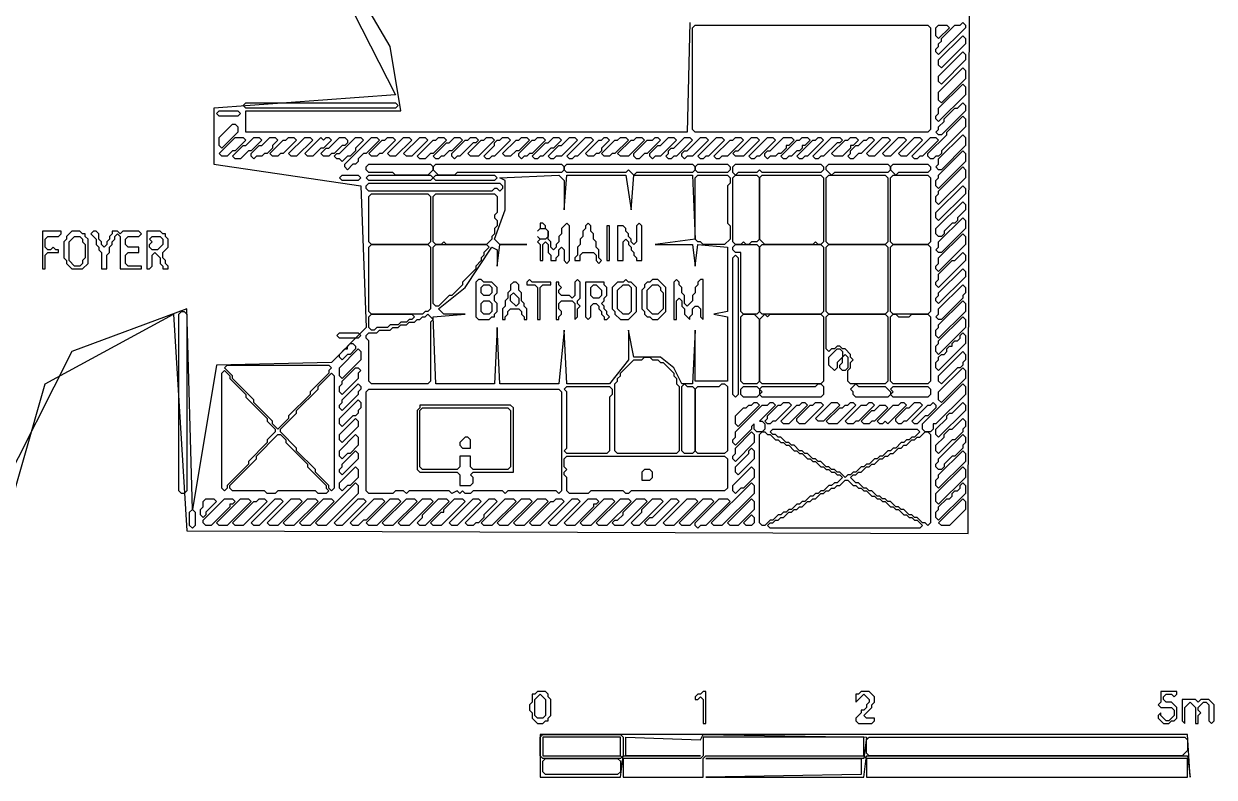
# Model space of a CAD drawing. Header units: metres. Extents: x 53 to 990, y 46 to 960.
# Drawn here: x 545 to 990, y 46 to 327.5 of the extents above; entities that cross this region are included whole.
import ezdxf

# ---------------------------------------------------------------- set-up
doc = ezdxf.new("R2010")
doc.units = ezdxf.units.M
doc.layers.add('A-FURN', color=2, linetype='Continuous')
doc.layers.add('A-WALL', color=1, linetype='Continuous')

msp = doc.modelspace()

# ---------------------------------------------------------------- linework, layer by layer
at = {"layer": 'A-FURN'}
for points in [[(139, 960), (138, 401), (229, 399), (231, 317), (242, 326), (245, 317), (246, 401), (292, 402), (293, 201), (442, 199), (441, 153), (247, 152), (246, 208), (234, 195), (241, 207), (231, 207), (230, 139), (537, 137), (553, 193), (601, 219), (606, 138), (898, 137), (900, 959), (139, 960)], [(884, 655), (883, 563), (782, 565), (780, 520), (616, 520), (616, 357), (662, 344), (684, 301), (616, 296), (616, 275), (671, 267), (673, 214), (660, 201), (617, 200), (608, 146), (606, 221), (563, 205), (536, 152)], [(794, 328), (793, 287), (628, 287), (628, 295), (686, 295), (682, 319), (672, 336)], [(795, 326), (796, 327), (883, 327), (884, 326), (884, 288), (883, 287), (796, 287), (795, 288), (795, 326)], [(896, 328), (897, 327), (897, 326), (887, 316), (886, 317), (886, 318), (887, 319), (887, 320), (888, 321), (888, 322), (893, 327), (895, 327), (896, 328)], [(886, 323), (886, 326), (887, 327), (890, 327), (891, 326), (887, 322), (886, 323)], [(896, 323), (897, 322), (897, 320), (888, 311), (887, 312), (887, 314), (896, 323)], [(896, 317), (897, 316), (897, 314), (888, 305), (887, 306), (887, 308), (896, 317)], [(896, 311), (897, 310), (897, 307), (888, 298), (887, 299), (887, 302), (896, 311)], [(896, 305), (897, 304), (897, 301), (887, 291), (886, 292), (886, 293), (887, 294), (887, 296), (896, 305)], [(617, 294), (618, 295), (625, 295), (626, 294), (625, 293), (618, 293), (617, 294)], [(627, 297), (628, 298), (684, 298), (685, 297), (684, 296), (628, 296), (627, 297)], [(896, 298), (897, 297), (897, 295), (888, 286), (887, 286), (886, 287), (887, 288), (887, 289), (889, 291), (889, 292), (893, 296), (894, 296), (896, 298)], [(624, 290), (625, 289), (625, 287), (619, 281), (618, 282), (618, 285), (623, 290), (624, 290)], [(896, 293), (897, 292), (897, 289), (888, 280), (888, 279), (887, 278), (886, 278), (885, 277), (884, 277), (883, 278), (883, 279), (890, 286), (890, 287), (896, 293)], [(628, 284), (624, 280), (623, 280), (621, 278), (619, 278), (618, 279), (624, 285), (627, 285), (628, 284)], [(634, 284), (630, 280), (629, 280), (626, 277), (624, 277), (623, 278), (627, 282), (628, 282), (631, 285), (633, 285), (634, 284)], [(640, 284), (638, 282), (638, 281), (636, 279), (635, 279), (634, 278), (632, 278), (631, 277), (630, 278), (630, 279), (633, 282), (634, 282), (637, 285), (639, 285), (640, 284)], [(647, 284), (642, 279), (641, 279), (640, 278), (638, 278), (637, 279), (642, 284), (643, 284), (644, 285), (646, 285), (647, 284)], [(653, 284), (647, 278), (645, 278), (644, 279), (650, 285), (652, 285), (653, 284)], [(660, 284), (657, 281), (656, 281), (653, 278), (651, 278), (650, 279), (656, 285), (657, 284), (658, 285), (659, 285), (660, 284)], [(666, 284), (666, 283), (665, 282), (664, 282), (661, 279), (660, 279), (659, 278), (657, 278), (656, 279), (658, 281), (659, 281), (663, 285), (665, 285), (666, 284)], [(672, 284), (669, 281), (669, 280), (667, 278), (666, 278), (664, 276), (663, 277), (662, 277), (661, 278), (662, 279), (663, 279), (669, 285), (671, 285), (672, 284)], [(677, 285), (678, 284), (673, 279), (672, 279), (670, 277), (670, 276), (669, 275), (668, 275), (666, 273), (665, 274), (665, 275), (675, 285), (677, 285)], [(684, 284), (679, 279), (678, 279), (677, 278), (675, 278), (674, 279), (679, 284), (680, 284), (681, 285), (683, 285), (684, 284)], [(690, 284), (684, 278), (682, 278), (681, 279), (687, 285), (689, 285), (690, 284)], [(696, 284), (690, 278), (688, 278), (687, 279), (693, 285), (695, 285), (696, 284)], [(703, 284), (698, 279), (697, 279), (695, 277), (693, 277), (692, 278), (698, 284), (699, 284), (700, 285), (702, 285), (703, 284)], [(709, 284), (705, 280), (704, 280), (702, 278), (701, 278), (700, 277), (699, 277), (698, 278), (703, 283), (704, 283), (706, 285), (708, 285), (709, 284)], [(715, 284), (714, 283), (713, 283), (708, 278), (707, 278), (706, 277), (705, 278), (705, 279), (710, 284), (711, 284), (712, 285), (714, 285), (715, 284)], [(721, 284), (715, 278), (712, 278), (711, 279), (716, 284), (717, 284), (718, 285), (720, 285), (721, 284)], [(727, 284), (721, 278), (720, 278), (719, 277), (718, 277), (717, 278), (721, 282), (721, 283), (722, 284), (723, 284), (724, 285), (726, 285), (727, 284)], [(734, 284), (730, 280), (729, 280), (727, 278), (725, 278), (724, 279), (729, 284), (730, 284), (731, 285), (733, 285), (734, 284)], [(740, 284), (735, 279), (734, 279), (733, 278), (732, 278), (731, 277), (730, 278), (730, 279), (735, 284), (736, 284), (737, 285), (739, 285), (740, 284)], [(746, 284), (743, 281), (742, 281), (739, 278), (738, 278), (737, 277), (736, 277), (735, 278), (740, 283), (741, 283), (743, 285), (745, 285), (746, 284)], [(752, 284), (746, 278), (744, 278), (743, 277), (742, 277), (741, 278), (745, 282), (746, 282), (749, 285), (751, 285), (752, 284)], [(758, 284), (752, 278), (751, 278), (750, 277), (749, 277), (748, 278), (755, 285), (757, 285), (758, 284)], [(764, 284), (761, 281), (761, 280), (760, 279), (759, 279), (758, 278), (756, 278), (755, 279), (760, 284), (761, 284), (762, 285), (763, 285), (764, 284)], [(771, 284), (766, 279), (765, 279), (764, 278), (762, 278), (761, 279), (766, 284), (767, 284), (768, 285), (770, 285), (771, 284)], [(777, 284), (771, 278), (768, 278), (767, 279), (772, 284), (773, 284), (774, 285), (776, 285), (777, 284)], [(783, 284), (778, 279), (777, 279), (775, 277), (774, 277), (773, 278), (773, 279), (778, 284), (780, 284), (781, 285), (782, 285), (783, 284)], [(789, 284), (783, 278), (781, 278), (780, 277), (779, 278), (779, 279), (782, 282), (783, 282), (786, 285), (788, 285), (789, 284)], [(795, 284), (789, 278), (788, 278), (787, 277), (786, 277), (785, 278), (786, 279), (786, 280), (787, 281), (788, 281), (792, 285), (794, 285), (795, 284)], [(801, 284), (795, 278), (793, 278), (792, 277), (791, 278), (791, 279), (792, 280), (793, 280), (798, 285), (800, 285), (801, 284)], [(807, 284), (801, 278), (800, 278), (799, 277), (798, 277), (797, 278), (804, 285), (806, 285), (807, 284)], [(814, 284), (808, 278), (806, 278), (805, 277), (804, 277), (803, 278), (809, 284), (810, 284), (811, 285), (813, 285), (814, 284)], [(820, 284), (814, 278), (811, 278), (810, 279), (811, 280), (812, 280), (817, 285), (819, 285), (820, 284)], [(826, 284), (820, 278), (819, 278), (818, 277), (817, 277), (816, 278), (823, 285), (825, 285), (826, 284)], [(833, 284), (831, 282), (830, 282), (830, 281), (828, 279), (827, 279), (826, 278), (824, 278), (823, 277), (822, 278), (822, 279), (823, 280), (824, 280), (829, 285), (832, 285), (833, 284)], [(839, 284), (837, 282), (836, 282), (836, 281), (835, 280), (834, 280), (832, 278), (831, 278), (830, 277), (829, 277), (828, 278), (834, 284), (835, 284), (836, 285), (838, 285), (839, 284)], [(844, 284), (838, 278), (837, 278), (836, 277), (835, 277), (834, 278), (840, 284), (841, 284), (842, 285), (843, 285), (844, 284)], [(851, 284), (850, 283), (849, 283), (844, 278), (843, 278), (842, 277), (841, 277), (840, 278), (847, 285), (850, 285), (851, 284)], [(857, 284), (855, 282), (854, 282), (854, 281), (851, 278), (848, 278), (847, 279), (852, 284), (853, 284), (854, 285), (856, 285), (857, 284)], [(863, 284), (858, 279), (857, 279), (855, 277), (854, 277), (853, 278), (854, 279), (854, 280), (856, 282), (857, 282), (859, 284), (860, 284), (861, 285), (862, 285), (863, 284)], [(869, 284), (863, 278), (861, 278), (860, 279), (866, 285), (868, 285), (869, 284)], [(875, 284), (869, 278), (867, 278), (866, 279), (872, 285), (874, 285), (875, 284)], [(881, 284), (875, 278), (873, 278), (872, 279), (878, 285), (880, 285), (881, 284)], [(887, 284), (881, 278), (880, 278), (879, 277), (878, 277), (877, 278), (884, 285), (886, 285), (887, 284)], [(896, 286), (897, 285), (897, 282), (888, 273), (887, 273), (886, 274), (887, 275), (887, 277), (896, 286)], [(896, 280), (897, 279), (897, 276), (887, 266), (886, 267), (886, 269), (887, 270), (887, 271), (896, 280)], [(673, 274), (674, 275), (697, 275), (698, 274), (698, 273), (696, 271), (684, 271), (683, 272), (674, 272), (673, 273), (673, 274)], [(698, 274), (699, 275), (746, 275), (747, 274), (747, 273), (746, 272), (707, 272), (706, 271), (700, 271), (698, 273), (698, 274)], [(747, 274), (748, 275), (795, 275), (796, 274), (796, 273), (795, 272), (774, 272), (773, 271), (771, 273), (770, 272), (748, 272), (747, 273), (747, 274)], [(796, 274), (797, 275), (808, 275), (809, 274), (809, 273), (808, 272), (797, 272), (796, 273), (796, 274)], [(810, 272), (810, 274), (811, 275), (843, 275), (844, 274), (844, 273), (843, 272), (821, 272), (820, 273), (819, 272), (812, 272), (811, 271), (810, 272)], [(845, 274), (846, 275), (868, 275), (869, 274), (869, 273), (868, 272), (848, 272), (847, 271), (845, 273), (845, 274)], [(869, 274), (870, 275), (883, 275), (884, 274), (884, 273), (883, 272), (872, 272), (871, 271), (869, 273), (869, 274)], [(896, 274), (897, 273), (897, 270), (887, 260), (886, 261), (886, 263), (887, 264), (887, 265), (896, 274)], [(663, 270), (664, 271), (670, 271), (671, 270), (670, 269), (664, 269), (663, 270)], [(673, 270), (674, 271), (697, 271), (698, 270), (697, 269), (674, 269), (673, 270)], [(673, 267), (674, 268), (723, 268), (724, 267), (724, 266), (723, 265), (722, 266), (721, 266), (720, 265), (674, 265), (673, 266), (673, 267)], [(723, 270), (745, 271), (747, 269), (747, 258), (748, 271), (770, 271), (772, 258), (773, 271), (795, 271), (796, 247), (781, 245), (795, 245), (796, 237), (797, 245), (808, 244), (808, 220), (803, 219), (808, 218), (808, 194), (796, 194), (796, 213), (795, 193), (791, 193), (788, 199), (783, 203), (773, 203), (771, 213), (771, 202), (764, 193), (748, 193), (747, 213), (745, 193), (723, 193), (722, 214), (721, 193), (699, 193), (698, 218), (710, 219), (702, 219), (700, 221), (710, 229), (720, 244), (722, 243), (722, 237), (723, 245), (733, 245), (723, 245), (721, 247), (725, 258), (725, 269), (723, 270)], [(698, 270), (699, 271), (721, 271), (722, 270), (721, 269), (699, 269), (698, 270)], [(797, 271), (808, 271), (809, 270), (809, 268), (808, 267), (808, 253), (809, 252), (809, 247), (807, 245), (799, 245), (798, 246), (797, 246), (796, 247), (796, 270), (797, 271)], [(811, 271), (819, 271), (820, 270), (820, 247), (819, 246), (817, 246), (816, 245), (815, 245), (814, 246), (813, 245), (811, 245), (810, 246), (810, 270), (811, 271)], [(821, 271), (843, 271), (844, 270), (844, 246), (843, 245), (842, 245), (841, 246), (840, 245), (822, 245), (820, 247), (820, 270), (821, 271)], [(846, 271), (867, 271), (868, 270), (868, 246), (867, 245), (846, 245), (845, 246), (845, 270), (846, 271)], [(870, 271), (883, 271), (884, 270), (884, 246), (883, 245), (870, 245), (869, 246), (869, 270), (870, 271)], [(896, 267), (897, 266), (897, 264), (887, 254), (886, 255), (886, 257), (896, 267)], [(674, 263), (675, 264), (696, 264), (697, 263), (697, 246), (696, 245), (675, 245), (674, 246), (674, 263)], [(698, 263), (699, 264), (721, 264), (722, 263), (722, 257), (721, 256), (721, 255), (722, 254), (722, 252), (721, 251), (721, 249), (720, 248), (720, 247), (718, 245), (703, 245), (702, 246), (701, 245), (699, 245), (698, 246), (698, 263)], [(896, 261), (897, 260), (897, 258), (894, 255), (894, 254), (893, 253), (892, 253), (889, 250), (889, 249), (888, 248), (887, 248), (886, 249), (886, 251), (896, 261)], [(896, 255), (897, 254), (897, 251), (888, 242), (887, 242), (886, 243), (887, 244), (887, 246), (896, 255)], [(559, 250), (552, 250), (552, 236), (553, 236), (553, 241), (554, 242), (558, 242), (558, 243), (557, 243), (556, 244), (555, 243), (554, 243), (553, 244), (553, 247), (554, 248), (558, 248), (559, 249), (559, 250)], [(563, 250), (561, 248), (561, 247), (560, 246), (560, 240), (561, 239), (561, 238), (563, 236), (567, 236), (569, 238), (569, 247), (568, 248), (568, 249), (567, 249), (566, 250), (563, 250)], [(570, 249), (572, 247), (572, 245), (573, 244), (573, 243), (574, 242), (574, 236), (576, 236), (576, 241), (577, 242), (577, 244), (578, 245), (578, 246), (579, 247), (579, 248), (580, 249), (581, 248), (581, 236), (589, 236), (589, 237), (584, 237), (583, 238), (583, 241), (584, 242), (588, 242), (588, 244), (584, 244), (583, 245), (583, 247), (584, 248), (588, 248), (589, 249), (588, 250), (582, 250), (581, 249), (580, 250), (578, 250), (578, 249), (577, 248), (577, 247), (576, 246), (576, 245), (575, 244), (574, 245), (574, 246), (573, 247), (573, 249), (572, 250), (571, 250), (570, 249)], [(591, 250), (591, 236), (592, 236), (593, 237), (593, 241), (594, 242), (596, 240), (596, 238), (597, 237), (597, 236), (599, 236), (599, 237), (598, 238), (598, 239), (597, 240), (597, 242), (599, 244), (599, 247), (598, 248), (598, 249), (597, 249), (596, 250), (591, 250)], [(738, 253), (738, 251), (737, 250), (738, 251), (740, 251), (741, 250), (741, 248), (740, 247), (738, 247), (737, 248), (738, 247), (737, 246), (738, 245), (738, 239), (739, 239), (739, 245), (740, 246), (741, 245), (741, 242), (742, 241), (742, 239), (744, 239), (744, 240), (745, 241), (745, 243), (746, 244), (747, 243), (747, 239), (748, 238), (749, 239), (749, 252), (748, 253), (746, 251), (746, 249), (745, 248), (745, 246), (744, 245), (744, 244), (743, 243), (742, 244), (742, 246), (741, 247), (741, 250), (740, 251), (740, 252), (739, 253), (738, 253)], [(756, 253), (755, 252), (755, 251), (754, 250), (754, 248), (753, 247), (753, 245), (752, 244), (752, 241), (751, 240), (751, 239), (753, 239), (753, 241), (754, 242), (758, 242), (759, 241), (759, 239), (760, 238), (761, 239), (760, 240), (760, 243), (759, 244), (759, 246), (758, 247), (758, 249), (757, 250), (757, 252), (756, 253)], [(763, 252), (763, 239), (764, 239), (764, 252), (763, 252)], [(775, 253), (774, 252), (774, 246), (773, 245), (772, 246), (772, 247), (771, 248), (771, 249), (770, 250), (770, 251), (769, 252), (767, 252), (767, 239), (769, 239), (769, 246), (770, 247), (771, 246), (771, 245), (772, 244), (772, 243), (773, 242), (773, 241), (774, 240), (774, 239), (776, 239), (776, 252), (775, 253)], [(564, 248), (566, 248), (567, 247), (567, 246), (568, 245), (568, 240), (567, 239), (567, 238), (566, 237), (564, 237), (562, 239), (562, 246), (564, 248)], [(592, 247), (593, 248), (596, 248), (597, 247), (597, 245), (595, 243), (593, 243), (592, 244), (592, 245), (593, 246), (592, 247)], [(675, 245), (696, 245), (697, 244), (697, 221), (696, 220), (695, 220), (694, 219), (675, 219), (674, 220), (674, 244), (675, 245)], [(718, 245), (719, 244), (717, 242), (717, 241), (716, 240), (716, 239), (714, 237), (714, 236), (709, 231), (709, 230), (705, 226), (704, 226), (700, 222), (699, 222), (698, 223), (698, 244), (699, 245), (718, 245)], [(811, 245), (819, 245), (820, 244), (820, 220), (819, 219), (814, 219), (813, 220), (813, 242), (811, 242), (810, 243), (810, 244), (811, 245)], [(821, 245), (843, 245), (844, 244), (844, 220), (843, 219), (821, 219), (820, 220), (820, 244), (821, 245)], [(846, 245), (867, 245), (868, 244), (868, 220), (867, 219), (846, 219), (845, 220), (845, 244), (846, 245)], [(870, 245), (883, 245), (884, 244), (884, 220), (883, 219), (870, 219), (869, 220), (869, 244), (870, 245)], [(896, 249), (897, 248), (897, 245), (887, 235), (886, 236), (886, 237), (887, 238), (887, 240), (896, 249)], [(811, 241), (812, 240), (812, 189), (811, 188), (810, 189), (810, 240), (811, 241)], [(896, 242), (897, 241), (897, 239), (887, 229), (886, 230), (886, 231), (887, 232), (887, 234), (892, 239), (893, 239), (896, 242)], [(896, 236), (897, 235), (897, 233), (887, 223), (886, 224), (886, 225), (887, 226), (887, 227), (896, 236)], [(715, 232), (714, 231), (714, 218), (715, 217), (719, 217), (720, 218), (721, 218), (721, 219), (722, 220), (722, 223), (721, 224), (721, 226), (722, 227), (722, 229), (720, 231), (717, 231), (716, 232), (715, 232)], [(734, 232), (733, 231), (733, 230), (736, 230), (737, 229), (737, 217), (738, 217), (738, 229), (739, 230), (742, 230), (742, 231), (735, 231), (734, 232)], [(752, 232), (751, 231), (751, 226), (750, 225), (749, 226), (746, 226), (745, 227), (745, 228), (746, 229), (745, 230), (745, 231), (744, 231), (744, 217), (745, 217), (745, 218), (746, 219), (746, 220), (745, 221), (745, 223), (746, 224), (750, 224), (751, 223), (751, 217), (752, 218), (752, 221), (753, 222), (752, 223), (752, 224), (753, 225), (753, 231), (752, 232)], [(770, 232), (769, 231), (767, 231), (765, 229), (765, 221), (766, 220), (766, 219), (768, 217), (771, 217), (774, 220), (774, 229), (772, 231), (771, 231), (770, 232)], [(780, 232), (779, 231), (778, 231), (777, 230), (777, 229), (776, 228), (776, 221), (777, 220), (777, 219), (778, 218), (779, 218), (780, 217), (782, 217), (785, 220), (785, 229), (782, 232), (780, 232)], [(789, 232), (788, 231), (788, 217), (789, 217), (789, 224), (790, 225), (791, 224), (791, 222), (792, 221), (792, 219), (794, 217), (794, 218), (795, 219), (795, 221), (796, 222), (797, 222), (798, 221), (798, 218), (799, 217), (799, 232), (798, 232), (797, 231), (797, 230), (796, 229), (796, 227), (795, 226), (795, 224), (793, 222), (792, 223), (792, 226), (791, 227), (791, 229), (790, 230), (790, 231), (789, 232)], [(716, 229), (717, 230), (719, 230), (720, 229), (720, 227), (719, 226), (717, 226), (716, 227), (716, 229)], [(728, 231), (727, 230), (727, 228), (726, 227), (726, 225), (725, 224), (725, 222), (724, 221), (724, 217), (725, 217), (725, 218), (726, 219), (726, 220), (727, 221), (730, 221), (731, 220), (731, 219), (732, 218), (732, 217), (733, 217), (733, 221), (732, 222), (732, 223), (731, 224), (731, 227), (730, 228), (730, 230), (729, 231), (728, 231)], [(728, 227), (730, 225), (730, 223), (729, 222), (727, 224), (727, 226), (728, 227)], [(755, 231), (755, 218), (756, 217), (757, 218), (757, 222), (758, 223), (759, 223), (760, 222), (760, 221), (761, 220), (761, 219), (762, 218), (762, 217), (763, 217), (764, 218), (763, 219), (763, 220), (762, 221), (762, 222), (761, 223), (762, 224), (762, 225), (763, 226), (763, 229), (762, 230), (762, 231), (755, 231)], [(757, 229), (758, 230), (759, 230), (761, 228), (761, 226), (760, 225), (758, 225), (757, 226), (757, 229)], [(769, 230), (771, 230), (772, 229), (772, 220), (771, 219), (769, 219), (767, 221), (767, 228), (769, 230)], [(780, 230), (782, 230), (783, 229), (783, 228), (784, 227), (784, 221), (782, 219), (780, 219), (778, 221), (778, 228), (780, 230)], [(896, 230), (897, 229), (897, 227), (896, 226), (896, 225), (888, 217), (887, 217), (886, 218), (887, 219), (887, 221), (896, 230)], [(716, 223), (717, 224), (719, 224), (720, 223), (720, 220), (719, 219), (717, 219), (716, 220), (716, 223)], [(896, 224), (897, 223), (897, 220), (887, 210), (886, 211), (886, 213), (887, 214), (887, 215), (896, 224)], [(604, 220), (605, 220), (606, 219), (606, 153), (605, 152), (604, 152), (603, 153), (603, 219), (604, 220)], [(696, 219), (698, 217), (697, 216), (697, 194), (696, 193), (675, 193), (674, 194), (674, 209), (673, 210), (673, 211), (674, 212), (677, 212), (678, 213), (682, 213), (683, 214), (685, 214), (686, 215), (688, 215), (689, 216), (691, 216), (692, 217), (693, 217), (694, 218), (695, 218), (696, 219)], [(674, 214), (674, 218), (675, 219), (690, 219), (691, 218), (690, 217), (689, 217), (688, 216), (686, 216), (685, 215), (682, 215), (681, 214), (677, 214), (676, 213), (675, 213), (674, 214)], [(814, 219), (818, 219), (820, 217), (820, 194), (819, 193), (814, 193), (813, 194), (813, 218), (814, 219)], [(822, 219), (823, 218), (824, 219), (843, 219), (844, 218), (844, 194), (843, 193), (821, 193), (820, 194), (820, 217), (822, 219)], [(846, 219), (867, 219), (868, 218), (868, 194), (867, 193), (854, 193), (853, 194), (853, 198), (854, 199), (854, 201), (855, 202), (854, 203), (854, 204), (852, 206), (851, 206), (850, 207), (849, 207), (848, 206), (847, 206), (846, 205), (845, 206), (845, 218), (846, 219)], [(870, 219), (871, 219), (872, 218), (876, 218), (877, 219), (883, 219), (884, 218), (884, 194), (883, 193), (870, 193), (869, 194), (869, 218), (870, 219)], [(896, 218), (897, 217), (897, 214), (887, 204), (886, 205), (886, 207), (887, 208), (887, 209), (896, 218)], [(662, 211), (663, 212), (670, 212), (671, 211), (670, 210), (663, 210), (662, 211)], [(896, 212), (897, 211), (897, 208), (887, 198), (886, 199), (886, 201), (887, 202), (887, 203), (888, 204), (889, 204), (890, 205), (890, 206), (891, 207), (892, 207), (892, 208), (893, 209), (894, 209), (895, 210), (895, 211), (896, 212)], [(668, 208), (669, 207), (669, 206), (667, 204), (666, 204), (664, 202), (663, 203), (663, 204), (665, 206), (666, 206), (666, 207), (667, 208), (668, 208)], [(670, 206), (671, 205), (671, 202), (664, 195), (663, 196), (663, 199), (670, 206)], [(850, 206), (851, 205), (851, 203), (849, 201), (849, 199), (848, 198), (846, 200), (846, 203), (849, 206), (850, 206)], [(896, 205), (897, 204), (897, 202), (896, 201), (896, 200), (895, 199), (894, 199), (888, 193), (887, 194), (887, 196), (896, 205)], [(773, 202), (776, 202), (777, 203), (779, 203), (780, 202), (782, 202), (783, 201), (784, 201), (788, 197), (788, 196), (789, 195), (789, 193), (790, 192), (790, 168), (789, 167), (767, 167), (766, 168), (766, 193), (767, 194), (767, 195), (768, 196), (768, 197), (773, 202)], [(852, 204), (853, 203), (853, 199), (852, 198), (851, 198), (850, 199), (850, 200), (851, 201), (851, 203), (852, 204)], [(620, 198), (622, 196), (622, 195), (628, 189), (628, 188), (636, 180), (636, 179), (639, 176), (639, 175), (636, 172), (636, 171), (629, 164), (629, 163), (621, 155), (621, 154), (620, 153), (619, 154), (619, 197), (620, 198)], [(620, 199), (621, 200), (659, 200), (660, 199), (659, 198), (659, 197), (652, 190), (652, 189), (644, 181), (644, 180), (640, 176), (638, 178), (638, 179), (631, 186), (631, 187), (623, 195), (623, 196), (620, 199)], [(660, 197), (661, 196), (661, 154), (660, 153), (659, 154), (659, 155), (654, 160), (654, 161), (647, 168), (647, 169), (641, 175), (641, 176), (647, 182), (647, 183), (655, 191), (655, 192), (660, 197)], [(670, 199), (671, 198), (670, 197), (670, 195), (664, 189), (663, 190), (663, 192), (664, 193), (664, 194), (669, 199), (670, 199)], [(896, 199), (897, 198), (897, 195), (888, 186), (887, 187), (887, 190), (896, 199)], [(670, 193), (671, 192), (671, 191), (670, 190), (670, 189), (664, 183), (663, 184), (663, 185), (664, 186), (664, 187), (670, 193)], [(748, 192), (764, 192), (765, 191), (765, 189), (764, 188), (764, 168), (763, 167), (748, 167), (747, 168), (748, 169), (748, 190), (747, 191), (748, 192)], [(792, 193), (793, 192), (795, 192), (796, 191), (796, 168), (795, 167), (792, 167), (791, 168), (791, 192), (792, 193)], [(807, 193), (808, 192), (808, 168), (807, 167), (797, 167), (796, 168), (796, 191), (797, 192), (805, 192), (806, 193), (807, 193)], [(813, 191), (814, 192), (819, 192), (820, 191), (820, 189), (819, 188), (814, 188), (813, 189), (813, 191)], [(844, 192), (844, 189), (843, 188), (821, 188), (820, 189), (821, 190), (820, 191), (821, 192), (841, 192), (842, 193), (843, 193), (844, 192)], [(854, 191), (856, 193), (857, 192), (867, 192), (869, 190), (869, 189), (868, 188), (856, 188), (855, 189), (855, 190), (854, 191)], [(869, 191), (870, 192), (883, 192), (884, 191), (884, 189), (883, 188), (870, 188), (869, 189), (870, 190), (869, 191)], [(896, 193), (897, 192), (897, 189), (886, 178), (885, 178), (885, 176), (884, 175), (882, 175), (881, 176), (881, 178), (896, 193)], [(670, 187), (671, 186), (671, 184), (670, 183), (670, 182), (669, 181), (668, 181), (664, 177), (663, 178), (663, 180), (670, 187)], [(673, 190), (674, 191), (745, 191), (746, 190), (746, 153), (745, 152), (744, 153), (726, 153), (725, 152), (724, 153), (713, 153), (712, 152), (710, 152), (709, 153), (708, 152), (707, 153), (705, 152), (704, 153), (689, 153), (688, 152), (687, 153), (684, 153), (683, 152), (674, 152), (673, 153), (673, 190)], [(693, 185), (693, 184), (692, 183), (692, 161), (693, 160), (707, 160), (708, 159), (708, 155), (712, 155), (713, 156), (713, 158), (712, 159), (713, 160), (728, 160), (728, 184), (727, 185), (693, 185)], [(693, 183), (694, 184), (726, 184), (727, 183), (727, 162), (726, 161), (713, 161), (712, 162), (712, 166), (708, 166), (708, 162), (707, 161), (694, 161), (693, 162), (693, 183)], [(825, 186), (826, 185), (820, 179), (821, 179), (822, 178), (822, 176), (821, 175), (819, 175), (818, 176), (818, 178), (817, 177), (817, 176), (811, 170), (810, 171), (810, 172), (811, 173), (811, 175), (821, 185), (823, 185), (824, 186), (825, 186)], [(819, 186), (820, 185), (812, 177), (811, 178), (811, 181), (814, 184), (815, 184), (816, 185), (817, 185), (818, 186), (819, 186)], [(832, 185), (826, 179), (825, 179), (824, 178), (823, 178), (822, 179), (823, 180), (823, 181), (827, 185), (828, 185), (829, 186), (831, 186), (832, 185)], [(838, 185), (831, 178), (829, 178), (828, 179), (834, 185), (835, 185), (836, 186), (837, 186), (838, 185)], [(844, 185), (837, 178), (835, 178), (834, 179), (834, 180), (839, 185), (840, 185), (841, 186), (843, 186), (844, 185)], [(850, 185), (844, 179), (842, 179), (841, 180), (847, 186), (849, 186), (850, 185)], [(856, 185), (849, 178), (846, 178), (845, 179), (850, 184), (851, 184), (852, 185), (853, 185), (854, 186), (855, 186), (856, 185)], [(863, 185), (857, 179), (856, 179), (855, 178), (853, 178), (852, 179), (858, 185), (860, 185), (861, 186), (862, 186), (863, 185)], [(868, 184), (863, 179), (862, 179), (861, 178), (859, 178), (858, 179), (862, 183), (863, 183), (865, 185), (867, 185), (868, 184)], [(875, 185), (868, 178), (867, 179), (866, 178), (865, 178), (864, 179), (870, 185), (872, 185), (873, 186), (874, 186), (875, 185)], [(881, 185), (875, 179), (874, 179), (873, 178), (872, 178), (871, 179), (871, 180), (875, 184), (876, 184), (878, 186), (880, 186), (881, 185)], [(885, 186), (886, 185), (886, 184), (883, 181), (882, 181), (879, 178), (878, 178), (877, 179), (883, 185), (884, 185), (885, 186)], [(896, 186), (897, 185), (897, 183), (887, 173), (886, 174), (886, 176), (890, 180), (890, 181), (891, 182), (892, 182), (896, 186)], [(669, 180), (670, 179), (670, 177), (664, 171), (663, 172), (663, 174), (669, 180)], [(896, 180), (897, 179), (897, 177), (896, 176), (896, 175), (893, 172), (892, 172), (887, 167), (886, 168), (886, 170), (889, 173), (889, 174), (891, 176), (892, 176), (896, 180)], [(622, 155), (632, 165), (632, 166), (640, 174), (641, 174), (643, 172), (643, 171), (651, 163), (651, 162), (658, 155), (658, 154), (659, 153), (658, 152), (655, 152), (654, 153), (640, 153), (639, 152), (636, 152), (635, 153), (623, 153), (622, 154), (622, 155)], [(669, 174), (670, 173), (670, 170), (667, 167), (666, 167), (664, 165), (663, 166), (663, 168), (669, 174)], [(817, 175), (818, 174), (818, 171), (811, 164), (810, 165), (810, 166), (811, 167), (811, 169), (817, 175)], [(820, 141), (820, 174), (821, 175), (822, 175), (823, 174), (824, 174), (826, 172), (827, 172), (828, 171), (829, 171), (830, 170), (831, 170), (833, 168), (834, 168), (835, 167), (836, 167), (838, 165), (839, 165), (840, 164), (841, 164), (843, 162), (844, 162), (845, 161), (846, 161), (847, 160), (848, 160), (849, 159), (850, 159), (851, 158), (849, 156), (848, 156), (847, 155), (846, 155), (844, 153), (843, 153), (842, 152), (841, 152), (840, 151), (839, 151), (837, 149), (836, 149), (835, 148), (834, 148), (832, 146), (831, 146), (830, 145), (829, 145), (828, 144), (827, 144), (825, 142), (824, 142), (822, 140), (821, 140), (820, 141)], [(824, 175), (825, 176), (879, 176), (880, 175), (878, 173), (877, 173), (876, 172), (875, 172), (874, 171), (873, 171), (871, 169), (870, 169), (869, 168), (868, 168), (866, 166), (865, 166), (864, 165), (863, 165), (861, 163), (860, 163), (859, 162), (858, 162), (856, 160), (855, 160), (854, 159), (853, 159), (852, 158), (850, 160), (849, 160), (848, 161), (847, 161), (846, 162), (845, 162), (843, 164), (842, 164), (841, 165), (840, 165), (838, 167), (837, 167), (836, 168), (835, 168), (833, 170), (832, 170), (831, 171), (830, 171), (828, 173), (827, 173), (826, 174), (825, 174), (824, 175)], [(882, 175), (883, 175), (884, 174), (884, 141), (883, 140), (882, 141), (881, 141), (879, 143), (878, 143), (877, 144), (876, 144), (874, 146), (873, 146), (872, 147), (871, 147), (869, 149), (868, 149), (867, 150), (866, 150), (865, 151), (864, 151), (862, 153), (861, 153), (860, 154), (859, 154), (857, 156), (856, 156), (854, 158), (855, 159), (856, 159), (857, 160), (858, 160), (860, 162), (861, 162), (862, 163), (863, 163), (865, 165), (866, 165), (867, 166), (868, 166), (869, 167), (870, 167), (872, 169), (873, 169), (874, 170), (875, 170), (877, 172), (878, 172), (879, 173), (880, 173), (882, 175)], [(896, 174), (897, 173), (897, 171), (896, 170), (896, 169), (893, 166), (892, 166), (889, 163), (889, 162), (888, 161), (887, 161), (886, 162), (886, 163), (887, 164), (887, 165), (896, 174)], [(710, 173), (708, 171), (708, 170), (709, 169), (712, 169), (712, 172), (711, 173), (710, 173)], [(669, 168), (670, 167), (670, 165), (664, 159), (663, 160), (663, 161), (664, 162), (664, 163), (669, 168)], [(747, 165), (748, 166), (807, 166), (808, 165), (808, 154), (807, 153), (772, 153), (771, 152), (770, 152), (769, 153), (757, 153), (756, 152), (749, 152), (748, 153), (748, 158), (747, 159), (747, 160), (748, 161), (747, 162), (747, 165)], [(817, 169), (818, 168), (818, 165), (812, 159), (811, 160), (811, 162), (816, 167), (816, 168), (817, 169)], [(896, 168), (897, 167), (897, 164), (887, 154), (886, 155), (886, 157), (887, 158), (887, 159), (896, 168)], [(669, 162), (670, 161), (670, 158), (667, 155), (666, 155), (664, 153), (663, 154), (663, 156), (669, 162)], [(777, 161), (776, 160), (776, 157), (779, 157), (780, 158), (780, 160), (779, 161), (777, 161)], [(817, 162), (818, 161), (818, 158), (814, 154), (813, 154), (811, 152), (810, 153), (810, 155), (817, 162)], [(896, 162), (897, 161), (897, 158), (887, 148), (886, 149), (886, 152), (896, 162)], [(669, 156), (670, 155), (670, 152), (658, 140), (655, 140), (654, 141), (669, 156)], [(817, 156), (818, 155), (818, 152), (806, 140), (803, 140), (802, 141), (817, 156)], [(823, 140), (824, 141), (825, 141), (826, 142), (827, 142), (828, 143), (829, 143), (831, 145), (832, 145), (833, 146), (834, 146), (835, 147), (836, 147), (838, 149), (839, 149), (840, 150), (841, 150), (843, 152), (844, 152), (845, 153), (846, 153), (847, 154), (848, 154), (849, 155), (850, 155), (852, 157), (853, 157), (855, 155), (856, 155), (857, 154), (858, 154), (859, 153), (860, 153), (862, 151), (863, 151), (864, 150), (865, 150), (866, 149), (867, 149), (869, 147), (870, 147), (871, 146), (872, 146), (874, 144), (875, 144), (876, 143), (877, 143), (878, 142), (879, 142), (881, 140), (880, 139), (824, 139), (823, 140)], [(896, 156), (897, 155), (897, 152), (887, 142), (886, 143), (886, 145), (887, 146), (887, 147), (890, 150), (891, 150), (892, 151), (892, 152), (893, 153), (894, 153), (895, 154), (895, 155), (896, 156)], [(616, 150), (617, 149), (613, 145), (613, 144), (612, 143), (611, 144), (611, 146), (612, 147), (612, 149), (613, 150), (616, 150)], [(624, 149), (623, 148), (622, 148), (622, 147), (615, 140), (613, 140), (612, 141), (612, 142), (620, 150), (623, 150), (624, 149)], [(630, 149), (621, 140), (618, 140), (617, 141), (626, 150), (629, 150), (630, 149)], [(636, 149), (627, 140), (624, 140), (623, 141), (631, 149), (632, 149), (633, 150), (635, 150), (636, 149)], [(642, 149), (633, 140), (631, 140), (630, 141), (639, 150), (641, 150), (642, 149)], [(649, 149), (640, 140), (637, 140), (636, 141), (645, 150), (648, 150), (649, 149)], [(655, 149), (646, 140), (643, 140), (642, 141), (651, 150), (654, 150), (655, 149)], [(661, 149), (652, 140), (649, 140), (648, 141), (657, 150), (660, 150), (661, 149)], [(673, 149), (664, 140), (662, 140), (661, 141), (670, 150), (672, 150), (673, 149)], [(680, 149), (673, 142), (672, 142), (670, 140), (668, 140), (667, 141), (676, 150), (679, 150), (680, 149)], [(686, 149), (677, 140), (674, 140), (673, 141), (682, 150), (685, 150), (686, 149)], [(692, 149), (683, 140), (680, 140), (679, 141), (688, 150), (691, 150), (692, 149)], [(698, 149), (689, 140), (686, 140), (685, 141), (694, 150), (697, 150), (698, 149)], [(704, 149), (695, 140), (693, 140), (692, 141), (694, 143), (694, 144), (700, 150), (703, 150), (704, 149)], [(710, 149), (701, 140), (698, 140), (697, 141), (701, 145), (702, 145), (702, 146), (706, 150), (709, 150), (710, 149)], [(716, 149), (707, 140), (705, 140), (704, 141), (713, 150), (715, 150), (716, 149)], [(722, 149), (717, 144), (717, 143), (715, 141), (714, 141), (713, 140), (711, 140), (710, 141), (719, 150), (721, 150), (722, 149)], [(729, 149), (720, 140), (717, 140), (716, 141), (725, 150), (728, 150), (729, 149)], [(735, 149), (726, 140), (723, 140), (722, 141), (731, 150), (734, 150), (735, 149)], [(741, 149), (732, 140), (729, 140), (728, 141), (737, 150), (740, 150), (741, 149)], [(747, 149), (738, 140), (735, 140), (734, 141), (742, 149), (743, 149), (744, 150), (746, 150), (747, 149)], [(753, 149), (744, 140), (742, 140), (741, 141), (750, 150), (752, 150), (753, 149)], [(760, 149), (759, 148), (758, 148), (758, 147), (751, 140), (748, 140), (747, 141), (756, 150), (759, 150), (760, 149)], [(766, 149), (757, 140), (754, 140), (753, 141), (762, 150), (765, 150), (766, 149)], [(772, 149), (763, 140), (760, 140), (759, 141), (768, 150), (771, 150), (772, 149)], [(778, 149), (769, 140), (766, 140), (765, 141), (766, 142), (767, 142), (769, 144), (769, 145), (774, 150), (777, 150), (778, 149)], [(784, 149), (775, 140), (773, 140), (772, 141), (776, 145), (776, 146), (780, 150), (783, 150), (784, 149)], [(790, 149), (781, 140), (778, 140), (777, 141), (779, 143), (780, 143), (787, 150), (789, 150), (790, 149)], [(797, 149), (788, 140), (785, 140), (784, 141), (793, 150), (796, 150), (797, 149)], [(803, 149), (794, 140), (791, 140), (790, 141), (799, 150), (802, 150), (803, 149)], [(809, 149), (800, 140), (798, 140), (797, 139), (796, 140), (796, 141), (805, 150), (808, 150), (809, 149)], [(817, 150), (818, 149), (818, 146), (812, 140), (809, 140), (808, 141), (817, 150)], [(896, 150), (897, 149), (897, 146), (891, 140), (888, 140), (887, 141), (896, 150)], [(608, 146), (609, 145), (609, 140), (608, 139), (607, 140), (607, 145), (608, 146)], [(817, 144), (818, 143), (818, 141), (817, 140), (815, 140), (814, 141), (817, 144)], [(737, 78), (736, 77), (735, 77), (735, 74), (734, 73), (734, 71), (735, 70), (735, 68), (737, 66), (739, 66), (740, 67), (741, 67), (741, 68), (742, 69), (742, 75), (741, 76), (741, 77), (740, 78), (737, 78)], [(738, 77), (740, 75), (740, 69), (739, 68), (737, 68), (736, 69), (736, 75), (738, 77)], [(799, 78), (798, 77), (797, 77), (796, 76), (796, 75), (797, 75), (798, 76), (799, 75), (799, 66), (800, 66), (800, 78), (799, 78)], [(858, 78), (857, 77), (856, 77), (856, 74), (859, 77), (861, 75), (861, 74), (860, 73), (860, 72), (859, 71), (858, 71), (858, 70), (856, 68), (856, 67), (857, 66), (862, 66), (863, 67), (863, 68), (860, 68), (859, 69), (862, 72), (862, 73), (863, 74), (863, 76), (861, 78), (858, 78)], [(976, 78), (970, 78), (970, 74), (969, 73), (970, 72), (974, 72), (975, 71), (975, 69), (973, 67), (972, 67), (970, 69), (970, 70), (969, 69), (969, 68), (971, 66), (973, 66), (974, 67), (975, 67), (976, 68), (976, 72), (974, 74), (972, 74), (971, 75), (971, 76), (972, 77), (974, 77), (975, 76), (976, 77), (976, 78)], [(978, 75), (978, 67), (979, 66), (979, 72), (981, 74), (983, 72), (983, 66), (984, 66), (984, 69), (985, 70), (984, 71), (984, 72), (986, 74), (987, 74), (988, 73), (988, 67), (989, 66), (990, 67), (990, 73), (988, 75), (985, 75), (984, 74), (983, 75), (978, 75)], [(738, 62), (738, 46), (768, 46), (769, 54), (798, 54), (770, 54), (770, 61), (798, 60), (799, 62), (860, 61), (859, 53), (800, 53), (858, 53), (858, 47), (800, 46), (859, 46), (860, 54), (980, 54), (981, 46), (980, 62), (738, 62)], [(738, 61), (739, 62), (768, 62), (769, 61), (769, 54), (768, 53), (739, 53), (738, 54), (738, 61)], [(860, 60), (861, 61), (979, 61), (980, 60), (980, 56), (978, 54), (861, 54), (860, 55), (860, 60)], [(739, 52), (740, 53), (767, 53), (768, 52), (768, 48), (767, 47), (740, 47), (739, 48), (739, 52)]]:
    msp.add_lwpolyline(points, dxfattribs=at)
at = {"layer": 'A-WALL'}
msp.add_lwpolyline([(739, 61), (739, 54), (768, 54), (769, 53), (769, 46), (799, 46), (799, 53), (800, 54), (859, 54), (860, 53), (860, 46), (980, 46), (980, 53), (860, 53), (859, 54), (859, 61), (799, 61), (799, 54), (798, 53), (769, 53), (768, 54), (768, 61), (739, 61)], dxfattribs=at)

doc.saveas('drawing.dxf')
